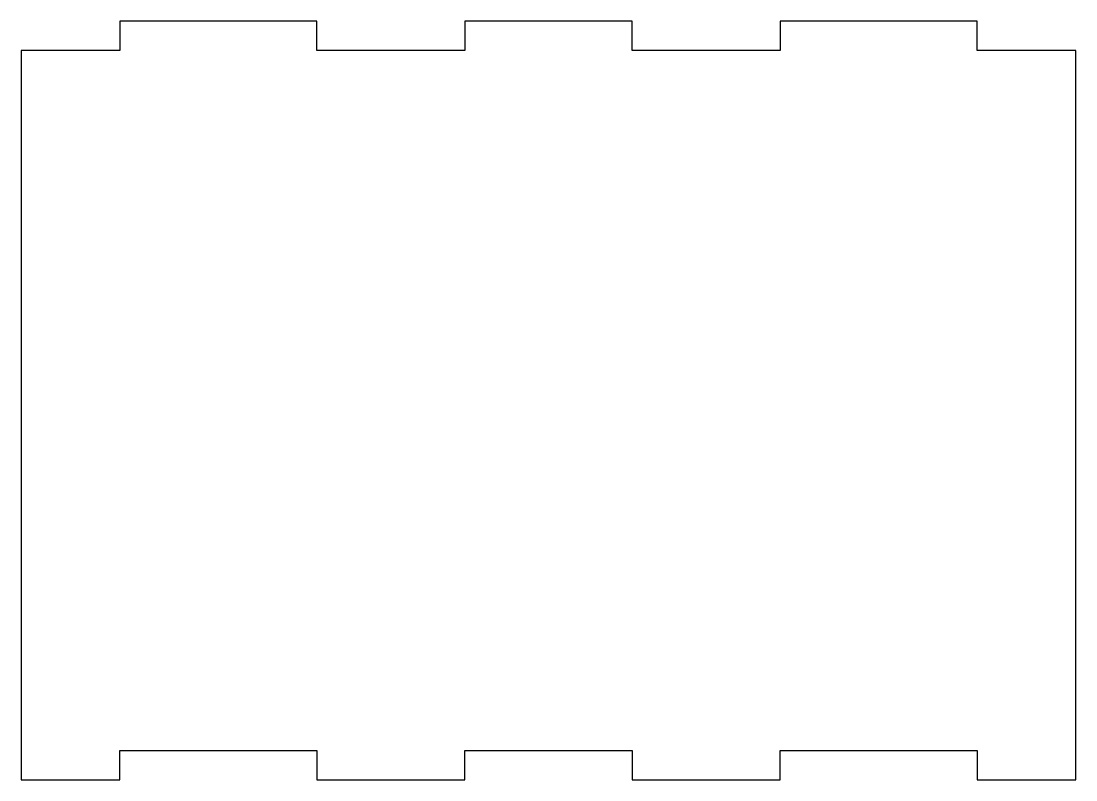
# Model space of a CAD drawing. Header units: millimetres. Extents: x -106 to 1, y 26 to 103.
import ezdxf

# ---------------------------------------------------------------- set-up
doc = ezdxf.new("R2010")
doc.units = ezdxf.units.MM
doc.layers.get('0').update_dxf_attribs({"linetype": 'CONTINUOUS'})

msp = doc.modelspace()

# ---------------------------------------------------------------- linework, layer by layer
msp.add_lwpolyline([(-44.2, 26), (-29.2, 26), (-29.2, 29), (-9.2, 29), (-9.2, 26), (0.8, 26), (0.8, 100), (-9.2, 100), (-9.2, 103), (-29.2, 103), (-29.2, 100), (-44.2, 100), (-44.2, 103), (-61.2, 103), (-61.2, 100), (-76.2, 100), (-76.2, 103), (-96.2, 103), (-96.2, 100), (-106.2, 100), (-106.2, 26), (-96.2, 26), (-96.2, 29), (-76.2, 29), (-76.2, 26), (-61.2, 26), (-61.2, 29), (-44.2, 29)], close=True)

doc.saveas('drawing.dxf')
